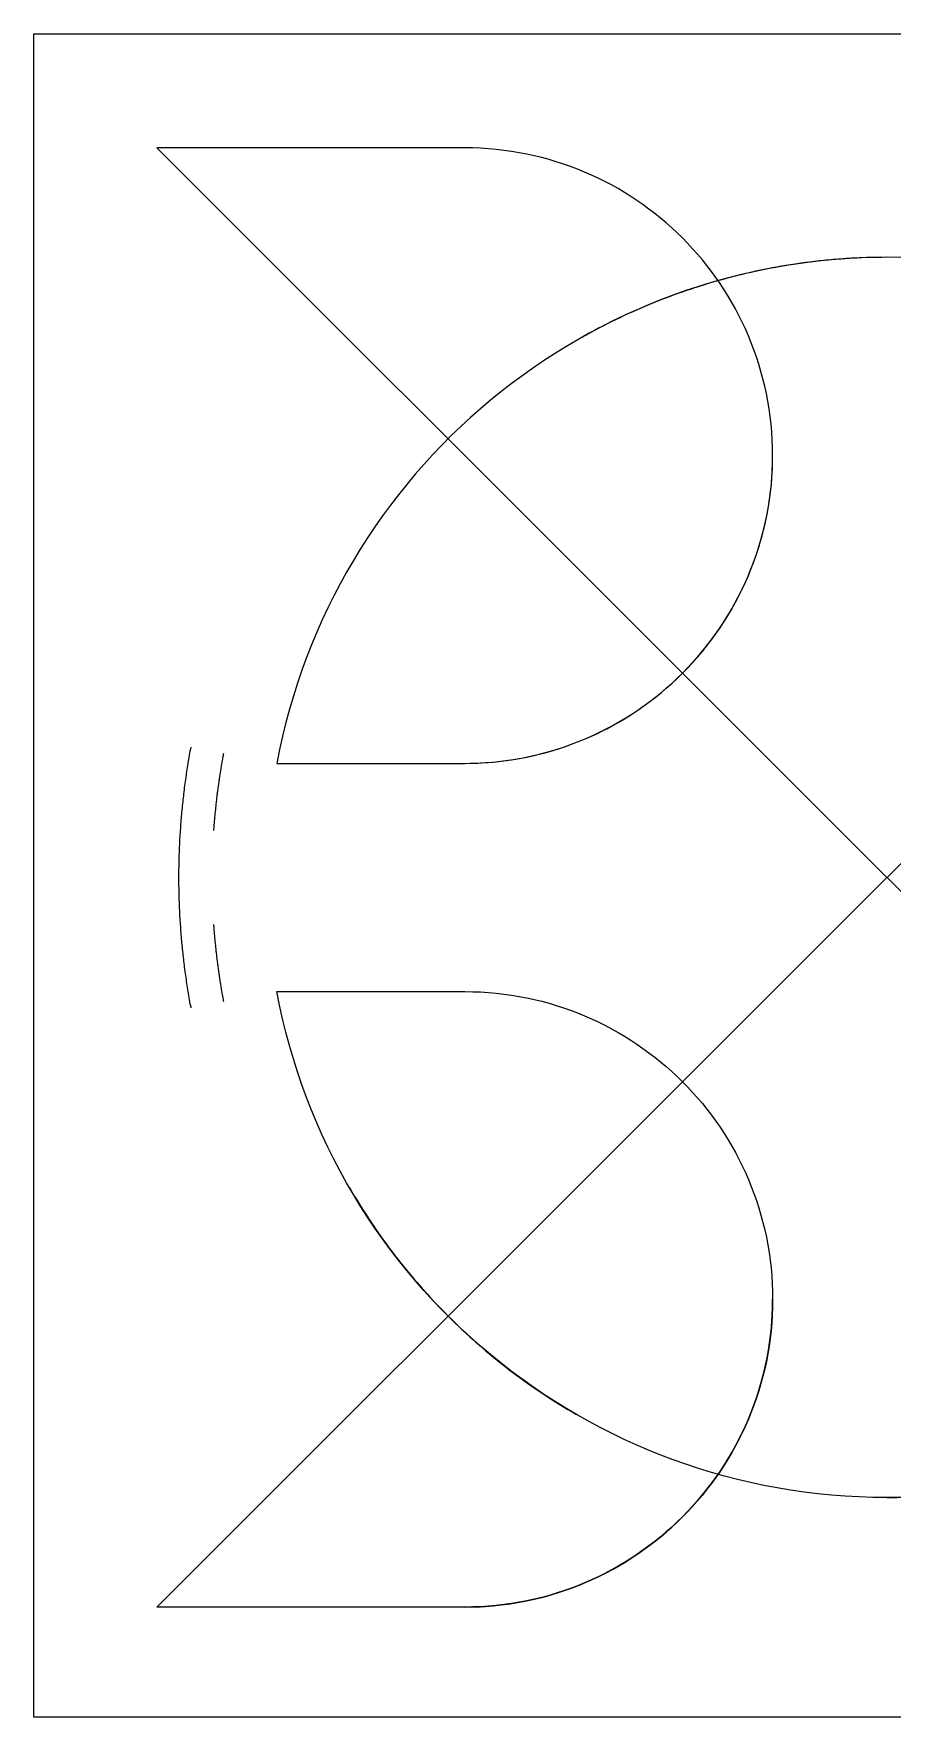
# Model space of a CAD drawing. Header units: millimetres. Extents: x -12.5 to 12.5, y -12.3 to 12.3.
# Drawn here: x -12.5 to 0.03, y -12.3 to 12.3 of the extents above; entities that cross this region are included whole.
import ezdxf

# ---------------------------------------------------------------- set-up
doc = ezdxf.new("R2010")
doc.units = ezdxf.units.MM

msp = doc.modelspace()

# ---------------------------------------------------------------- linework, layer by layer
msp.add_lwpolyline([(-12.5, 12.295), (12.5, 12.295), (12.5, -12.295), (-12.5, -12.295)], close=True)
for points in [[(-8.574, -10.684), (-10.705, -10.684), (10.607, 10.627), (8.475, 10.627)], [(-8.52, -10.684), (-10.705, -10.684), (10.607, 10.627), (8.422, 10.627)], [(-8.574, 10.627), (-10.705, 10.627), (10.607, -10.684), (8.475, -10.684)], [(-8.52, 10.627), (-10.705, 10.627), (10.607, -10.684), (8.422, -10.684)], [(0.155, 9.026), (-0.049, 9.029), (-0.253, 9.026), (-0.456, 9.02), (-0.658, 9.008), (-0.859, 8.993), (-1.058, 8.973), (-1.257, 8.948), (-1.454, 8.92), (-1.65, 8.887), (-1.845, 8.85), (-2.039, 8.809), (-2.23, 8.763), (-2.421, 8.714), (-2.61, 8.66), (-2.797, 8.603), (-2.983, 8.542), (-3.167, 8.477), (-3.349, 8.407), (-3.529, 8.335), (-3.708, 8.258), (-3.884, 8.178), (-4.059, 8.094), (-4.231, 8.006), (-4.402, 7.915), (-4.57, 7.82), (-4.736, 7.722), (-4.9, 7.62), (-5.062, 7.515), (-5.221, 7.407), (-5.378, 7.295), (-5.533, 7.18), (-5.685, 7.062), (-5.834, 6.94), (-5.981, 6.816), (-6.125, 6.688), (-6.267, 6.557), (-6.406, 6.424), (-6.542, 6.287), (-6.675, 6.147), (-6.805, 6.005), (-6.932, 5.86), (-7.056, 5.712), (-7.177, 5.561), (-7.295, 5.407), (-7.41, 5.251), (-7.521, 5.092), (-7.629, 4.931), (-7.734, 4.767), (-7.835, 4.601), (-7.933, 4.432), (-8.028, 4.261), (-8.119, 4.087), (-8.206, 3.911), (-8.289, 3.733), (-8.369, 3.553), (-8.445, 3.371), (-8.518, 3.186), (-8.586, 2.999), (-8.651, 2.811), (-8.711, 2.62), (-8.768, 2.427), (-8.82, 2.233), (-8.868, 2.036), (-8.912, 1.838), (-8.952, 1.638), (-6.21, 1.638), (-6.094, 1.64), (-5.979, 1.644), (-5.865, 1.651), (-5.751, 1.661), (-5.638, 1.674), (-5.526, 1.69), (-5.415, 1.708), (-5.305, 1.73), (-5.195, 1.753), (-5.087, 1.78), (-4.98, 1.809), (-4.874, 1.84), (-4.769, 1.874), (-4.665, 1.911), (-4.563, 1.95), (-4.461, 1.991), (-4.361, 2.035), (-4.262, 2.081), (-4.164, 2.13), (-4.068, 2.181), (-3.973, 2.234), (-3.88, 2.289), (-3.788, 2.346), (-3.698, 2.406), (-3.609, 2.467), (-3.521, 2.531), (-3.436, 2.597), (-3.352, 2.665), (-3.269, 2.734), (-3.189, 2.806), (-3.11, 2.879), (-3.032, 2.955), (-2.957, 3.032), (-2.884, 3.111), (-2.812, 3.191), (-2.742, 3.274), (-2.675, 3.358), (-2.609, 3.444), (-2.545, 3.531), (-2.484, 3.62), (-2.424, 3.71), (-2.367, 3.802), (-2.312, 3.896), (-2.259, 3.99), (-2.208, 4.087), (-2.159, 4.184), (-2.113, 4.283), (-2.069, 4.383), (-2.028, 4.485), (-1.989, 4.587), (-1.952, 4.691), (-1.918, 4.796), (-1.887, 4.902), (-1.858, 5.009), (-1.831, 5.118), (-1.807, 5.227), (-1.786, 5.337), (-1.768, 5.448), (-1.752, 5.56), (-1.739, 5.673), (-1.729, 5.787), (-1.722, 5.901), (-1.718, 6.017), (-1.716, 6.133), (-1.718, 6.249), (-1.722, 6.364), (-1.729, 6.478), (-1.739, 6.592), (-1.752, 6.705), (-1.768, 6.817), (-1.786, 6.928), (-1.807, 7.038), (-1.831, 7.148), (-1.858, 7.256), (-1.887, 7.363), (-1.918, 7.469), (-1.952, 7.574), (-1.989, 7.678), (-2.028, 7.781), (-2.069, 7.882), (-2.113, 7.982), (-2.159, 8.081), (-2.208, 8.179), (-2.259, 8.275), (-2.312, 8.37), (-2.367, 8.463), (-2.424, 8.555), (-2.484, 8.645), (-2.545, 8.734), (-2.609, 8.822), (-2.675, 8.907), (-2.742, 8.991), (-2.812, 9.074), (-2.884, 9.155), (-2.957, 9.234), (-3.032, 9.311), (-3.11, 9.386), (-3.189, 9.459), (-3.269, 9.531), (-3.352, 9.601), (-3.436, 9.668), (-3.521, 9.734), (-3.609, 9.798), (-3.698, 9.859), (-3.788, 9.919), (-3.88, 9.976), (-3.973, 10.032), (-4.068, 10.085), (-4.164, 10.135), (-4.262, 10.184), (-4.361, 10.23), (-4.461, 10.274), (-4.563, 10.315), (-4.665, 10.354), (-4.769, 10.391), (-4.874, 10.425), (-4.98, 10.457), (-5.087, 10.486), (-5.195, 10.512), (-5.305, 10.536), (-5.415, 10.557), (-5.526, 10.575), (-5.638, 10.591), (-5.751, 10.604), (-5.865, 10.614), (-5.979, 10.621), (-6.094, 10.626), (-6.21, 10.627), (-9.639, 10.627)], [(0.155, 9.026), (-0.049, 9.029), (-0.253, 9.026), (-0.456, 9.02), (-0.658, 9.008), (-0.859, 8.993), (-1.058, 8.973), (-1.257, 8.948), (-1.454, 8.92), (-1.65, 8.887), (-1.845, 8.85), (-2.039, 8.809), (-2.23, 8.763), (-2.421, 8.714), (-2.61, 8.66), (-2.797, 8.603), (-2.983, 8.542), (-3.167, 8.477), (-3.349, 8.407), (-3.529, 8.335), (-3.708, 8.258), (-3.884, 8.178), (-4.059, 8.094), (-4.231, 8.006), (-4.402, 7.915), (-4.57, 7.82), (-4.736, 7.722), (-4.9, 7.62), (-5.062, 7.515), (-5.221, 7.407), (-5.378, 7.295), (-5.533, 7.18), (-5.685, 7.062), (-5.834, 6.94), (-5.981, 6.816), (-6.125, 6.688), (-6.267, 6.557), (-6.406, 6.424), (-6.542, 6.287), (-6.675, 6.147), (-6.805, 6.005), (-6.932, 5.86), (-7.056, 5.712), (-7.177, 5.561), (-7.295, 5.407), (-7.41, 5.251), (-7.521, 5.092), (-7.629, 4.931), (-7.734, 4.767), (-7.835, 4.601), (-7.933, 4.432), (-8.028, 4.261), (-8.119, 4.087), (-8.206, 3.911), (-8.289, 3.733), (-8.369, 3.553), (-8.445, 3.371), (-8.518, 3.186), (-8.586, 2.999), (-8.651, 2.811), (-8.711, 2.62), (-8.768, 2.427), (-8.82, 2.233), (-8.868, 2.036), (-8.912, 1.838), (-8.952, 1.638), (-6.21, 1.638), (-6.094, 1.64), (-5.979, 1.644), (-5.865, 1.651), (-5.751, 1.661), (-5.638, 1.674), (-5.526, 1.69), (-5.415, 1.708), (-5.305, 1.73), (-5.195, 1.753), (-5.087, 1.78), (-4.98, 1.809), (-4.874, 1.84), (-4.769, 1.874), (-4.665, 1.911), (-4.563, 1.95), (-4.461, 1.991), (-4.361, 2.035), (-4.262, 2.081), (-4.164, 2.13), (-4.068, 2.181), (-3.973, 2.234), (-3.88, 2.289), (-3.788, 2.346), (-3.698, 2.406), (-3.609, 2.467), (-3.521, 2.531), (-3.436, 2.597), (-3.352, 2.665), (-3.269, 2.734), (-3.189, 2.806), (-3.11, 2.879), (-3.032, 2.955), (-2.957, 3.032), (-2.884, 3.111), (-2.812, 3.191), (-2.742, 3.274), (-2.675, 3.358), (-2.609, 3.444), (-2.545, 3.531), (-2.484, 3.62), (-2.424, 3.71), (-2.367, 3.802), (-2.312, 3.896), (-2.259, 3.99), (-2.208, 4.087), (-2.159, 4.184), (-2.113, 4.283), (-2.069, 4.383), (-2.028, 4.485), (-1.989, 4.587), (-1.952, 4.691), (-1.918, 4.796), (-1.887, 4.902), (-1.858, 5.009), (-1.831, 5.118), (-1.807, 5.227), (-1.786, 5.337), (-1.768, 5.448), (-1.752, 5.56), (-1.739, 5.673), (-1.729, 5.787), (-1.722, 5.901), (-1.718, 6.017), (-1.716, 6.133), (-1.718, 6.249), (-1.722, 6.364), (-1.729, 6.478), (-1.739, 6.592), (-1.752, 6.705), (-1.768, 6.817), (-1.786, 6.928), (-1.807, 7.038), (-1.831, 7.148), (-1.858, 7.256), (-1.887, 7.363), (-1.918, 7.469), (-1.952, 7.574), (-1.989, 7.678), (-2.028, 7.781), (-2.069, 7.882), (-2.113, 7.982), (-2.159, 8.081), (-2.208, 8.179), (-2.259, 8.275), (-2.312, 8.37), (-2.367, 8.463), (-2.424, 8.555), (-2.484, 8.645), (-2.545, 8.734), (-2.609, 8.822), (-2.675, 8.907), (-2.742, 8.991), (-2.812, 9.074), (-2.884, 9.155), (-2.957, 9.234), (-3.032, 9.311), (-3.11, 9.386), (-3.189, 9.459), (-3.269, 9.531), (-3.352, 9.601), (-3.436, 9.668), (-3.521, 9.734), (-3.609, 9.798), (-3.698, 9.859), (-3.788, 9.919), (-3.88, 9.976), (-3.973, 10.032), (-4.068, 10.085), (-4.164, 10.135), (-4.262, 10.184), (-4.361, 10.23), (-4.461, 10.274), (-4.563, 10.315), (-4.665, 10.354), (-4.769, 10.391), (-4.874, 10.425), (-4.98, 10.457), (-5.087, 10.486), (-5.195, 10.512), (-5.305, 10.536), (-5.415, 10.557), (-5.526, 10.575), (-5.638, 10.591), (-5.751, 10.604), (-5.865, 10.614), (-5.979, 10.621), (-6.094, 10.626), (-6.21, 10.627), (-9.639, 10.627)], [(-0.049, 9.029), (-0.124, 9.028), (-0.198, 9.027), (-0.273, 9.026), (-0.347, 9.024), (-0.421, 9.021), (-0.495, 9.018), (-0.57, 9.014), (-0.644, 9.009), (-0.718, 9.004), (-0.792, 8.998), (-0.866, 8.992), (-0.94, 8.985), (-1.013, 8.977), (-1.087, 8.969), (-1.16, 8.96), (-1.234, 8.951), (-1.307, 8.941), (-1.381, 8.93), (-1.454, 8.919), (-1.527, 8.907), (-1.6, 8.895), (-1.672, 8.882), (-1.745, 8.868), (-1.818, 8.854), (-1.89, 8.84), (-1.962, 8.824), (-2.035, 8.808), (-2.107, 8.792), (-2.179, 8.775), (-2.25, 8.757), (-2.322, 8.739), (-2.393, 8.72), (-2.465, 8.701), (-2.536, 8.681), (-2.607, 8.66), (-2.678, 8.639), (-2.748, 8.617), (-2.819, 8.595), (-2.889, 8.572), (-2.959, 8.549), (-3.029, 8.524), (-3.099, 8.5), (-3.168, 8.475), (-3.238, 8.449), (-3.307, 8.423), (-3.376, 8.396), (-3.444, 8.368), (-3.513, 8.34), (-3.581, 8.312), (-3.649, 8.282), (-3.717, 8.253), (-3.785, 8.222), (-3.852, 8.192), (-3.92, 8.16), (-3.986, 8.128), (-4.053, 8.096), (-4.12, 8.062), (-4.186, 8.029), (-4.252, 7.995), (-4.318, 7.96), (-4.383, 7.925), (-4.448, 7.889), (-4.513, 7.852), (-4.578, 7.815)], [(-0.207, 9.027), (-0.277, 9.026), (-0.346, 9.024), (-0.416, 9.021), (-0.485, 9.018), (-0.554, 9.015), (-0.623, 9.01), (-0.693, 9.006), (-0.762, 9.001), (-0.831, 8.995), (-0.9, 8.989), (-0.968, 8.982), (-1.037, 8.975), (-1.106, 8.967), (-1.175, 8.958), (-1.243, 8.95), (-1.312, 8.94), (-1.38, 8.93), (-1.448, 8.92), (-1.517, 8.909), (-1.585, 8.898), (-1.653, 8.886), (-1.721, 8.873), (-1.788, 8.86), (-1.856, 8.847), (-1.924, 8.833), (-1.991, 8.818), (-2.059, 8.803), (-2.126, 8.787), (-2.193, 8.771), (-2.26, 8.755), (-2.327, 8.738), (-2.393, 8.72), (-2.46, 8.702), (-2.526, 8.683), (-2.593, 8.664), (-2.659, 8.645), (-2.725, 8.624), (-2.791, 8.604), (-2.856, 8.583), (-2.922, 8.561), (-2.987, 8.539), (-3.053, 8.516), (-3.118, 8.493), (-3.182, 8.469), (-3.247, 8.445), (-3.312, 8.421), (-3.376, 8.396), (-3.44, 8.37), (-3.504, 8.344), (-3.568, 8.317), (-3.632, 8.29), (-3.695, 8.262), (-3.758, 8.234), (-3.821, 8.206), (-3.884, 8.177), (-3.947, 8.147), (-4.009, 8.117), (-4.071, 8.087), (-4.133, 8.055), (-4.195, 8.024), (-4.257, 7.992), (-4.318, 7.959), (-4.379, 7.927), (-4.44, 7.893)], [(-6.21, 1.638), (-6.094, 1.64), (-5.979, 1.644), (-5.865, 1.651), (-5.751, 1.661), (-5.638, 1.674), (-5.526, 1.69), (-5.415, 1.708), (-5.305, 1.73), (-5.195, 1.753), (-5.087, 1.78), (-4.98, 1.809), (-4.874, 1.84), (-4.769, 1.874), (-4.665, 1.911), (-4.563, 1.95), (-4.461, 1.991), (-4.361, 2.035), (-4.262, 2.081), (-4.164, 2.13), (-4.068, 2.181), (-3.973, 2.234), (-3.88, 2.289), (-3.788, 2.346), (-3.698, 2.406), (-3.609, 2.467), (-3.521, 2.531), (-3.436, 2.597), (-3.352, 2.665), (-3.269, 2.734), (-3.189, 2.806), (-3.11, 2.879), (-3.032, 2.955), (-2.957, 3.032), (-2.884, 3.111), (-2.812, 3.191), (-2.742, 3.274), (-2.675, 3.358), (-2.609, 3.444), (-2.545, 3.531), (-2.484, 3.62), (-2.424, 3.71), (-2.367, 3.802), (-2.312, 3.896), (-2.259, 3.99), (-2.208, 4.087), (-2.159, 4.184), (-2.113, 4.283), (-2.069, 4.383), (-2.028, 4.485), (-1.989, 4.587), (-1.952, 4.691), (-1.918, 4.796), (-1.887, 4.902), (-1.858, 5.009), (-1.831, 5.118), (-1.807, 5.227), (-1.786, 5.337), (-1.768, 5.448), (-1.752, 5.56), (-1.739, 5.673), (-1.729, 5.787), (-1.722, 5.901), (-1.718, 6.017), (-1.716, 6.133)], [(-6.132, 1.639), (-6.019, 1.642), (-5.907, 1.648), (-5.795, 1.657), (-5.684, 1.669), (-5.574, 1.683), (-5.465, 1.7), (-5.356, 1.719), (-5.249, 1.741), (-5.143, 1.766), (-5.037, 1.793), (-4.933, 1.823), (-4.829, 1.855), (-4.727, 1.889), (-4.626, 1.926), (-4.526, 1.965), (-4.427, 2.006), (-4.329, 2.05), (-4.233, 2.096), (-4.138, 2.144), (-4.044, 2.194), (-3.951, 2.247), (-3.86, 2.301), (-3.771, 2.358), (-3.682, 2.416), (-3.596, 2.477), (-3.51, 2.539), (-3.427, 2.604), (-3.345, 2.67), (-3.264, 2.739), (-3.185, 2.809), (-3.108, 2.881), (-3.032, 2.955), (-2.959, 3.03), (-2.887, 3.107), (-2.817, 3.186), (-2.748, 3.267), (-2.682, 3.349), (-2.617, 3.433), (-2.555, 3.518), (-2.494, 3.605), (-2.435, 3.693), (-2.379, 3.782), (-2.324, 3.874), (-2.272, 3.966), (-2.222, 4.06), (-2.174, 4.155), (-2.128, 4.251), (-2.084, 4.349), (-2.043, 4.448), (-2.004, 4.548), (-1.967, 4.649), (-1.933, 4.751), (-1.901, 4.855), (-1.871, 4.959), (-1.844, 5.065), (-1.819, 5.171), (-1.797, 5.279), (-1.778, 5.387), (-1.761, 5.496), (-1.747, 5.606), (-1.735, 5.717), (-1.726, 5.829), (-1.72, 5.941), (-1.717, 6.054)], [(-10.209, 1.874), (-10.214, 1.844), (-10.22, 1.815), (-10.225, 1.785), (-10.23, 1.756), (-10.235, 1.726), (-10.24, 1.697), (-10.245, 1.667), (-10.25, 1.638), (-10.255, 1.608), (-10.259, 1.579), (-10.264, 1.549), (-10.269, 1.52), (-10.273, 1.49), (-10.277, 1.461), (-10.282, 1.431), (-10.286, 1.401), (-10.29, 1.372), (-10.294, 1.342), (-10.298, 1.313), (-10.302, 1.283), (-10.305, 1.253), (-10.309, 1.224), (-10.313, 1.194), (-10.316, 1.164), (-10.32, 1.135), (-10.323, 1.105), (-10.326, 1.075), (-10.329, 1.045), (-10.332, 1.016), (-10.335, 0.986), (-10.338, 0.956), (-10.341, 0.927), (-10.344, 0.897), (-10.346, 0.867), (-10.349, 0.837), (-10.351, 0.807), (-10.354, 0.778), (-10.356, 0.748), (-10.358, 0.718), (-10.36, 0.688), (-10.362, 0.658), (-10.364, 0.629), (-10.366, 0.599), (-10.368, 0.569), (-10.37, 0.539), (-10.371, 0.509), (-10.373, 0.479), (-10.374, 0.45), (-10.376, 0.42), (-10.377, 0.39), (-10.378, 0.36), (-10.379, 0.33), (-10.38, 0.3), (-10.381, 0.27), (-10.382, 0.24), (-10.382, 0.211), (-10.383, 0.181), (-10.384, 0.151), (-10.384, 0.121), (-10.385, 0.091), (-10.385, 0.061), (-10.385, 0.031), (-10.385, 0.001), (-10.385, -0.029), (-10.385, -0.059), (-10.385, -0.089), (-10.385, -0.118), (-10.385, -0.148), (-10.384, -0.178), (-10.384, -0.208), (-10.383, -0.238), (-10.382, -0.268), (-10.382, -0.298), (-10.381, -0.328), (-10.38, -0.358), (-10.379, -0.387), (-10.378, -0.417), (-10.377, -0.447), (-10.376, -0.477), (-10.374, -0.507), (-10.373, -0.537), (-10.371, -0.567), (-10.37, -0.596), (-10.368, -0.626), (-10.366, -0.656), (-10.364, -0.686), (-10.362, -0.716), (-10.36, -0.746), (-10.358, -0.775), (-10.356, -0.805), (-10.354, -0.835), (-10.351, -0.865), (-10.349, -0.895), (-10.346, -0.924), (-10.344, -0.954), (-10.341, -0.984), (-10.338, -1.014), (-10.335, -1.043), (-10.332, -1.073), (-10.329, -1.103), (-10.326, -1.133), (-10.323, -1.162), (-10.32, -1.192), (-10.316, -1.222), (-10.313, -1.251), (-10.309, -1.281), (-10.305, -1.311), (-10.302, -1.34), (-10.298, -1.37), (-10.294, -1.4), (-10.29, -1.429), (-10.286, -1.459), (-10.282, -1.488), (-10.277, -1.518), (-10.273, -1.548), (-10.269, -1.577), (-10.264, -1.607), (-10.259, -1.636), (-10.255, -1.666), (-10.25, -1.695), (-10.245, -1.725), (-10.24, -1.754), (-10.235, -1.784), (-10.23, -1.813), (-10.225, -1.843), (-10.22, -1.872), (-10.214, -1.901), (-10.209, -1.931)], [(-9.731, 1.784), (-9.734, 1.767), (-9.737, 1.749), (-9.74, 1.732), (-9.744, 1.714), (-9.747, 1.697), (-9.75, 1.679), (-9.753, 1.662), (-9.756, 1.644), (-9.759, 1.627), (-9.762, 1.609), (-9.765, 1.592), (-9.768, 1.574), (-9.771, 1.557), (-9.773, 1.539), (-9.776, 1.522), (-9.779, 1.504), (-9.782, 1.487), (-9.785, 1.469), (-9.787, 1.452), (-9.79, 1.434), (-9.792, 1.417), (-9.795, 1.399), (-9.798, 1.382), (-9.8, 1.364), (-9.803, 1.346), (-9.805, 1.329), (-9.808, 1.311), (-9.81, 1.294), (-9.812, 1.276), (-9.815, 1.259), (-9.817, 1.241), (-9.819, 1.223), (-9.821, 1.206), (-9.824, 1.188), (-9.826, 1.171), (-9.828, 1.153), (-9.83, 1.135), (-9.832, 1.118), (-9.834, 1.1), (-9.836, 1.082), (-9.838, 1.065), (-9.84, 1.047), (-9.842, 1.03), (-9.844, 1.012), (-9.846, 0.994), (-9.848, 0.977), (-9.849, 0.959), (-9.851, 0.941), (-9.853, 0.924), (-9.855, 0.906), (-9.856, 0.888), (-9.858, 0.871), (-9.86, 0.853), (-9.861, 0.835), (-9.863, 0.818), (-9.864, 0.8), (-9.866, 0.782), (-9.867, 0.765), (-9.869, 0.747), (-9.87, 0.729), (-9.871, 0.711), (-9.873, 0.694), (-9.874, 0.676), (-9.875, 0.658)], [(-9.875, -0.716), (-9.874, -0.733), (-9.873, -0.751), (-9.871, -0.769), (-9.87, -0.787), (-9.869, -0.804), (-9.867, -0.822), (-9.866, -0.84), (-9.864, -0.857), (-9.863, -0.875), (-9.861, -0.893), (-9.86, -0.91), (-9.858, -0.928), (-9.856, -0.946), (-9.855, -0.963), (-9.853, -0.981), (-9.851, -0.999), (-9.849, -1.016), (-9.848, -1.034), (-9.846, -1.052), (-9.844, -1.069), (-9.842, -1.087), (-9.84, -1.105), (-9.838, -1.122), (-9.836, -1.14), (-9.834, -1.157), (-9.832, -1.175), (-9.83, -1.193), (-9.828, -1.21), (-9.826, -1.228), (-9.824, -1.245), (-9.821, -1.263), (-9.819, -1.281), (-9.817, -1.298), (-9.815, -1.316), (-9.812, -1.333), (-9.81, -1.351), (-9.808, -1.369), (-9.805, -1.386), (-9.803, -1.404), (-9.8, -1.421), (-9.798, -1.439), (-9.795, -1.456), (-9.792, -1.474), (-9.79, -1.492), (-9.787, -1.509), (-9.785, -1.527), (-9.782, -1.544), (-9.779, -1.562), (-9.776, -1.579), (-9.773, -1.597), (-9.771, -1.614), (-9.768, -1.632), (-9.765, -1.649), (-9.762, -1.667), (-9.759, -1.684), (-9.756, -1.702), (-9.753, -1.719), (-9.75, -1.737), (-9.747, -1.754), (-9.744, -1.772), (-9.74, -1.789), (-9.737, -1.807), (-9.734, -1.824), (-9.731, -1.841)], [(0.155, -9.084), (-0.049, -9.086), (-0.253, -9.084), (-0.456, -9.077), (-0.658, -9.066), (-0.859, -9.05), (-1.058, -9.03), (-1.257, -9.006), (-1.454, -8.977), (-1.65, -8.944), (-1.845, -8.907), (-2.039, -8.866), (-2.23, -8.821), (-2.421, -8.771), (-2.61, -8.718), (-2.797, -8.66), (-2.983, -8.599), (-3.167, -8.534), (-3.349, -8.465), (-3.529, -8.392), (-3.708, -8.315), (-3.884, -8.235), (-4.059, -8.151), (-4.231, -8.063), (-4.402, -7.972), (-4.57, -7.877), (-4.736, -7.779), (-4.9, -7.678), (-5.062, -7.573), (-5.221, -7.464), (-5.378, -7.352), (-5.533, -7.237), (-5.685, -7.119), (-5.834, -6.998), (-5.981, -6.873), (-6.125, -6.745), (-6.267, -6.615), (-6.406, -6.481), (-6.542, -6.344), (-6.675, -6.205), (-6.805, -6.062), (-6.932, -5.917), (-7.056, -5.769), (-7.177, -5.618), (-7.295, -5.465), (-7.41, -5.308), (-7.521, -5.15), (-7.629, -4.988), (-7.734, -4.824), (-7.835, -4.658), (-7.933, -4.489), (-8.028, -4.318), (-8.119, -4.145), (-8.206, -3.969), (-8.29, -3.791), (-8.369, -3.61), (-8.445, -3.428), (-8.518, -3.243), (-8.586, -3.057), (-8.651, -2.868), (-8.711, -2.677), (-8.768, -2.485), (-8.82, -2.29), (-8.868, -2.094), (-8.912, -1.896), (-8.952, -1.696), (-6.21, -1.696), (-6.094, -1.697), (-5.979, -1.701), (-5.865, -1.709), (-5.751, -1.719), (-5.638, -1.732), (-5.526, -1.747), (-5.415, -1.766), (-5.305, -1.787), (-5.195, -1.811), (-5.087, -1.837), (-4.98, -1.866), (-4.874, -1.898), (-4.769, -1.932), (-4.665, -1.968), (-4.563, -2.007), (-4.461, -2.049), (-4.361, -2.093), (-4.262, -2.139), (-4.164, -2.187), (-4.068, -2.238), (-3.973, -2.291), (-3.88, -2.346), (-3.788, -2.404), (-3.698, -2.463), (-3.609, -2.525), (-3.521, -2.589), (-3.436, -2.654), (-3.352, -2.722), (-3.269, -2.792), (-3.189, -2.863), (-3.11, -2.937), (-3.032, -3.012), (-2.957, -3.089), (-2.884, -3.168), (-2.812, -3.249), (-2.742, -3.331), (-2.675, -3.415), (-2.609, -3.501), (-2.545, -3.588), (-2.484, -3.677), (-2.424, -3.768), (-2.367, -3.86), (-2.312, -3.953), (-2.259, -4.048), (-2.208, -4.144), (-2.159, -4.242), (-2.113, -4.34), (-2.069, -4.441), (-2.028, -4.542), (-1.989, -4.645), (-1.952, -4.749), (-1.918, -4.854), (-1.887, -4.96), (-1.858, -5.067), (-1.831, -5.175), (-1.807, -5.284), (-1.786, -5.394), (-1.768, -5.506), (-1.752, -5.618), (-1.739, -5.73), (-1.729, -5.844), (-1.722, -5.959), (-1.718, -6.074), (-1.716, -6.19), (-1.718, -6.306), (-1.722, -6.421), (-1.729, -6.536), (-1.739, -6.65), (-1.752, -6.762), (-1.768, -6.874), (-1.786, -6.986), (-1.807, -7.096), (-1.831, -7.205), (-1.858, -7.313), (-1.887, -7.42), (-1.918, -7.527), (-1.952, -7.631), (-1.989, -7.735), (-2.028, -7.838), (-2.069, -7.939), (-2.113, -8.04), (-2.159, -8.139), (-2.208, -8.236), (-2.259, -8.332), (-2.312, -8.427), (-2.367, -8.521), (-2.424, -8.612), (-2.484, -8.703), (-2.545, -8.792), (-2.609, -8.879), (-2.675, -8.965), (-2.742, -9.049), (-2.812, -9.131), (-2.884, -9.212), (-2.957, -9.291), (-3.032, -9.368), (-3.11, -9.443), (-3.189, -9.517), (-3.269, -9.588), (-3.352, -9.658), (-3.436, -9.726), (-3.521, -9.792), (-3.609, -9.855), (-3.698, -9.917), (-3.788, -9.976), (-3.88, -10.034), (-3.973, -10.089), (-4.068, -10.142), (-4.164, -10.193), (-4.262, -10.241), (-4.361, -10.287), (-4.461, -10.331), (-4.563, -10.373), (-4.665, -10.412), (-4.769, -10.448), (-4.874, -10.482), (-4.98, -10.514), (-5.087, -10.543), (-5.195, -10.569), (-5.305, -10.593), (-5.415, -10.614), (-5.526, -10.633), (-5.638, -10.648), (-5.751, -10.661), (-5.865, -10.671), (-5.979, -10.679), (-6.094, -10.683), (-6.21, -10.684), (-9.639, -10.684)], [(0.155, -9.084), (-0.049, -9.086), (-0.253, -9.084), (-0.456, -9.077), (-0.658, -9.066), (-0.859, -9.05), (-1.058, -9.03), (-1.257, -9.006), (-1.454, -8.977), (-1.65, -8.944), (-1.845, -8.907), (-2.039, -8.866), (-2.23, -8.821), (-2.421, -8.771), (-2.61, -8.718), (-2.797, -8.66), (-2.983, -8.599), (-3.167, -8.534), (-3.349, -8.465), (-3.529, -8.392), (-3.708, -8.315), (-3.884, -8.235), (-4.059, -8.151), (-4.231, -8.063), (-4.402, -7.972), (-4.57, -7.877), (-4.736, -7.779), (-4.9, -7.678), (-5.062, -7.573), (-5.221, -7.464), (-5.378, -7.352), (-5.533, -7.237), (-5.685, -7.119), (-5.834, -6.998), (-5.981, -6.873), (-6.125, -6.745), (-6.267, -6.615), (-6.406, -6.481), (-6.542, -6.344), (-6.675, -6.205), (-6.805, -6.062), (-6.932, -5.917), (-7.056, -5.769), (-7.177, -5.618), (-7.295, -5.465), (-7.41, -5.308), (-7.521, -5.15), (-7.629, -4.988), (-7.734, -4.824), (-7.835, -4.658), (-7.933, -4.489), (-8.028, -4.318), (-8.119, -4.145), (-8.206, -3.969), (-8.29, -3.791), (-8.369, -3.61), (-8.445, -3.428), (-8.518, -3.243), (-8.586, -3.057), (-8.651, -2.868), (-8.711, -2.677), (-8.768, -2.485), (-8.82, -2.29), (-8.868, -2.094), (-8.912, -1.896), (-8.952, -1.696), (-6.21, -1.696), (-6.094, -1.697), (-5.979, -1.701), (-5.865, -1.709), (-5.751, -1.719), (-5.638, -1.732), (-5.526, -1.747), (-5.415, -1.766), (-5.305, -1.787), (-5.195, -1.811), (-5.087, -1.837), (-4.98, -1.866), (-4.874, -1.898), (-4.769, -1.932), (-4.665, -1.968), (-4.563, -2.007), (-4.461, -2.049), (-4.361, -2.093), (-4.262, -2.139), (-4.164, -2.187), (-4.068, -2.238), (-3.973, -2.291), (-3.88, -2.346), (-3.788, -2.404), (-3.698, -2.463), (-3.609, -2.525), (-3.521, -2.589), (-3.436, -2.654), (-3.352, -2.722), (-3.269, -2.792), (-3.189, -2.863), (-3.11, -2.937), (-3.032, -3.012), (-2.957, -3.089), (-2.884, -3.168), (-2.812, -3.249), (-2.742, -3.331), (-2.675, -3.415), (-2.609, -3.501), (-2.545, -3.588), (-2.484, -3.677), (-2.424, -3.768), (-2.367, -3.86), (-2.312, -3.953), (-2.259, -4.048), (-2.208, -4.144), (-2.159, -4.242), (-2.113, -4.34), (-2.069, -4.441), (-2.028, -4.542), (-1.989, -4.645), (-1.952, -4.749), (-1.918, -4.854), (-1.887, -4.96), (-1.858, -5.067), (-1.831, -5.175), (-1.807, -5.284), (-1.786, -5.394), (-1.768, -5.506), (-1.752, -5.618), (-1.739, -5.73), (-1.729, -5.844), (-1.722, -5.959), (-1.718, -6.074), (-1.716, -6.19), (-1.718, -6.306), (-1.722, -6.421), (-1.729, -6.536), (-1.739, -6.65), (-1.752, -6.762), (-1.768, -6.874), (-1.786, -6.986), (-1.807, -7.096), (-1.831, -7.205), (-1.858, -7.313), (-1.887, -7.42), (-1.918, -7.527), (-1.952, -7.631), (-1.989, -7.735), (-2.028, -7.838), (-2.069, -7.939), (-2.113, -8.04), (-2.159, -8.139), (-2.208, -8.236), (-2.259, -8.332), (-2.312, -8.427), (-2.367, -8.521), (-2.424, -8.612), (-2.484, -8.703), (-2.545, -8.792), (-2.609, -8.879), (-2.675, -8.965), (-2.742, -9.049), (-2.812, -9.131), (-2.884, -9.212), (-2.957, -9.291), (-3.032, -9.368), (-3.11, -9.443), (-3.189, -9.517), (-3.269, -9.588), (-3.352, -9.658), (-3.436, -9.726), (-3.521, -9.792), (-3.609, -9.855), (-3.698, -9.917), (-3.788, -9.976), (-3.88, -10.034), (-3.973, -10.089), (-4.068, -10.142), (-4.164, -10.193), (-4.262, -10.241), (-4.361, -10.287), (-4.461, -10.331), (-4.563, -10.373), (-4.665, -10.412), (-4.769, -10.448), (-4.874, -10.482), (-4.98, -10.514), (-5.087, -10.543), (-5.195, -10.569), (-5.305, -10.593), (-5.415, -10.614), (-5.526, -10.633), (-5.638, -10.648), (-5.751, -10.661), (-5.865, -10.671), (-5.979, -10.679), (-6.094, -10.683), (-6.21, -10.684), (-9.639, -10.684)], [(-7.893, -4.557), (-7.856, -4.622), (-7.818, -4.686), (-7.779, -4.749), (-7.74, -4.813), (-7.7, -4.876), (-7.66, -4.938), (-7.62, -5.001), (-7.579, -5.063), (-7.537, -5.124), (-7.495, -5.185), (-7.453, -5.246), (-7.41, -5.306), (-7.367, -5.367), (-7.323, -5.426), (-7.278, -5.486), (-7.233, -5.544), (-7.188, -5.603), (-7.142, -5.661), (-7.096, -5.719), (-7.049, -5.776), (-7.002, -5.833), (-6.954, -5.89), (-6.906, -5.946), (-6.858, -6.002), (-6.809, -6.057), (-6.759, -6.112), (-6.71, -6.167), (-6.659, -6.221), (-6.609, -6.275), (-6.557, -6.328), (-6.506, -6.381), (-6.454, -6.433), (-6.401, -6.485), (-6.348, -6.537), (-6.295, -6.588), (-6.241, -6.639), (-6.187, -6.689), (-6.133, -6.739), (-6.078, -6.788), (-6.022, -6.837), (-5.967, -6.886), (-5.91, -6.934), (-5.854, -6.982), (-5.797, -7.029), (-5.739, -7.075), (-5.682, -7.122), (-5.623, -7.168), (-5.565, -7.213), (-5.506, -7.258), (-5.447, -7.302), (-5.387, -7.346), (-5.327, -7.389), (-5.267, -7.432), (-5.206, -7.475), (-5.145, -7.517), (-5.083, -7.558), (-5.021, -7.599), (-4.959, -7.64), (-4.896, -7.68), (-4.833, -7.719), (-4.77, -7.759), (-4.706, -7.797), (-4.642, -7.835), (-4.578, -7.873)], [(-7.813, -4.694), (-7.777, -4.753), (-7.74, -4.812), (-7.703, -4.871), (-7.666, -4.929), (-7.628, -4.988), (-7.59, -5.045), (-7.552, -5.103), (-7.513, -5.16), (-7.473, -5.217), (-7.433, -5.274), (-7.393, -5.33), (-7.352, -5.386), (-7.311, -5.442), (-7.27, -5.497), (-7.228, -5.552), (-7.185, -5.607), (-7.142, -5.661), (-7.099, -5.715), (-7.056, -5.768), (-7.012, -5.822), (-6.967, -5.875), (-6.923, -5.927), (-6.877, -5.979), (-6.832, -6.031), (-6.786, -6.083), (-6.74, -6.134), (-6.693, -6.185), (-6.646, -6.235), (-6.598, -6.285), (-6.551, -6.335), (-6.502, -6.384), (-6.454, -6.433), (-6.405, -6.482), (-6.355, -6.53), (-6.306, -6.578), (-6.256, -6.625), (-6.205, -6.672), (-6.154, -6.719), (-6.103, -6.765), (-6.052, -6.811), (-6, -6.857), (-5.948, -6.902), (-5.895, -6.947), (-5.842, -6.991), (-5.789, -7.035), (-5.735, -7.079), (-5.681, -7.122), (-5.627, -7.165), (-5.572, -7.207), (-5.517, -7.249), (-5.462, -7.291), (-5.407, -7.332), (-5.351, -7.372), (-5.294, -7.413), (-5.238, -7.453), (-5.181, -7.492), (-5.124, -7.531), (-5.066, -7.57), (-5.008, -7.608), (-4.95, -7.646), (-4.891, -7.683), (-4.833, -7.72), (-4.773, -7.756), (-4.714, -7.792)], [(-6.21, -10.684), (-6.094, -10.683), (-5.979, -10.679), (-5.865, -10.671), (-5.751, -10.661), (-5.638, -10.648), (-5.526, -10.633), (-5.415, -10.614), (-5.305, -10.593), (-5.195, -10.569), (-5.087, -10.543), (-4.98, -10.514), (-4.874, -10.482), (-4.769, -10.448), (-4.665, -10.412), (-4.563, -10.373), (-4.461, -10.331), (-4.361, -10.287), (-4.262, -10.241), (-4.164, -10.193), (-4.068, -10.142), (-3.973, -10.089), (-3.88, -10.034), (-3.788, -9.976), (-3.698, -9.917), (-3.609, -9.855), (-3.521, -9.792), (-3.436, -9.726), (-3.352, -9.658), (-3.269, -9.588), (-3.189, -9.517), (-3.11, -9.443), (-3.032, -9.368), (-2.957, -9.291), (-2.884, -9.212), (-2.812, -9.131), (-2.742, -9.049), (-2.675, -8.965), (-2.609, -8.879), (-2.545, -8.792), (-2.484, -8.703), (-2.424, -8.612), (-2.367, -8.521), (-2.312, -8.427), (-2.259, -8.332), (-2.208, -8.236), (-2.159, -8.139), (-2.113, -8.04), (-2.069, -7.939), (-2.028, -7.838), (-1.989, -7.735), (-1.952, -7.631), (-1.918, -7.527), (-1.887, -7.42), (-1.858, -7.313), (-1.831, -7.205), (-1.807, -7.096), (-1.786, -6.986), (-1.768, -6.874), (-1.752, -6.762), (-1.739, -6.65), (-1.729, -6.536), (-1.722, -6.421), (-1.718, -6.306), (-1.716, -6.19)], [(-6.132, -10.684), (-6.019, -10.68), (-5.907, -10.674), (-5.795, -10.665), (-5.684, -10.654), (-5.574, -10.64), (-5.465, -10.623), (-5.356, -10.603), (-5.249, -10.581), (-5.143, -10.557), (-5.037, -10.53), (-4.933, -10.5), (-4.829, -10.468), (-4.727, -10.434), (-4.626, -10.397), (-4.526, -10.358), (-4.427, -10.316), (-4.329, -10.273), (-4.233, -10.227), (-4.138, -10.179), (-4.044, -10.129), (-3.951, -10.076), (-3.86, -10.022), (-3.771, -9.965), (-3.682, -9.906), (-3.596, -9.846), (-3.51, -9.783), (-3.427, -9.719), (-3.345, -9.652), (-3.264, -9.584), (-3.185, -9.514), (-3.108, -9.442), (-3.032, -9.368), (-2.959, -9.293), (-2.887, -9.215), (-2.817, -9.136), (-2.748, -9.056), (-2.682, -8.974), (-2.617, -8.89), (-2.555, -8.805), (-2.494, -8.718), (-2.435, -8.63), (-2.379, -8.54), (-2.324, -8.449), (-2.272, -8.357), (-2.222, -8.263), (-2.174, -8.168), (-2.128, -8.071), (-2.084, -7.974), (-2.043, -7.875), (-2.004, -7.775), (-1.967, -7.674), (-1.933, -7.571), (-1.901, -7.468), (-1.871, -7.363), (-1.844, -7.258), (-1.819, -7.151), (-1.797, -7.044), (-1.778, -6.936), (-1.761, -6.827), (-1.747, -6.716), (-1.735, -6.606), (-1.726, -6.494), (-1.72, -6.382), (-1.717, -6.268)], [(-0.049, -9.086), (0.025, -9.086), (0.1, -9.085)]]:
    msp.add_lwpolyline(points)

doc.saveas('drawing.dxf')
